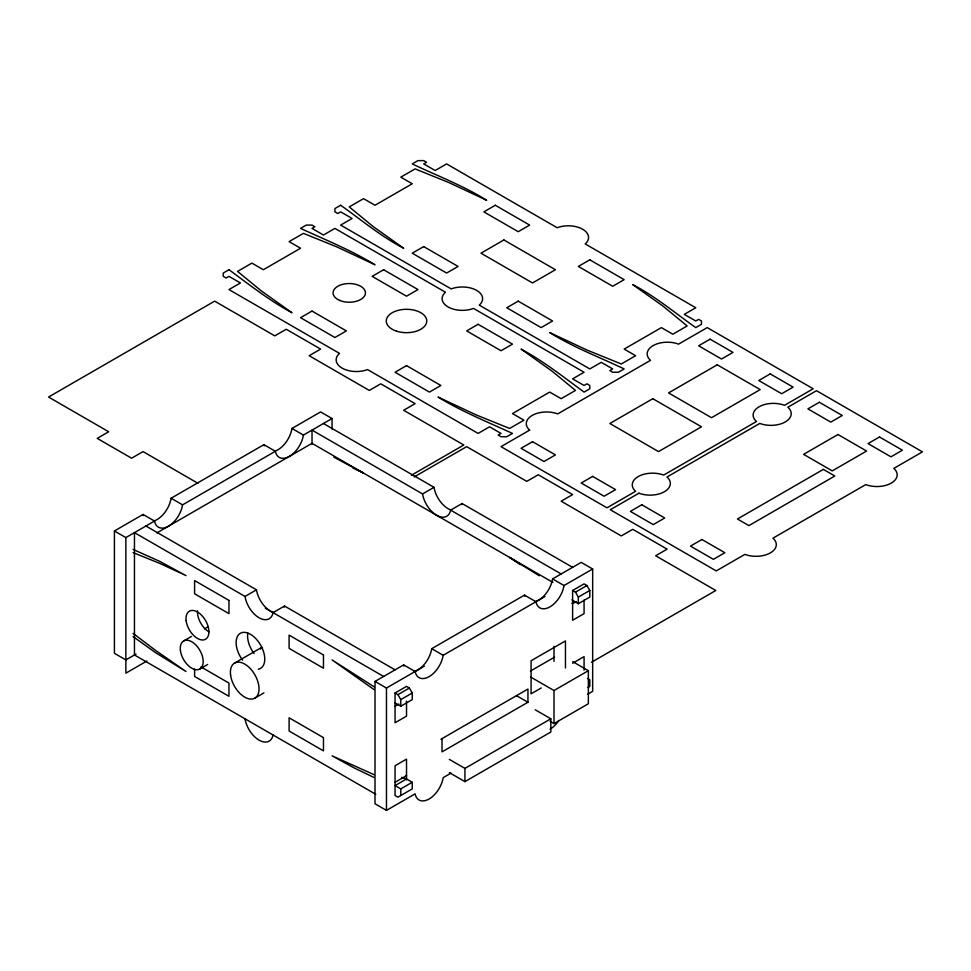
<?xml version="1.0" encoding="UTF-8"?>
<svg xmlns="http://www.w3.org/2000/svg" width="971" height="971" viewBox="0 0 971 971"><rect width="100%" height="100%" fill="white"/><g stroke="black" fill="none" stroke-linecap="round" stroke-linejoin="round"><path stroke-width="1.46" d="M136.049 654.053L125.866 659.928L114.42 653.313L114.42 530.967L143.053 514.436L154.51 521.051A20.245 11.688 -60 0 0 168.541 526.173A20.245 11.688 -60 0 0 182.572 504.847L275.363 451.272A20.245 11.688 -60 0 0 289.394 456.394A20.245 11.688 -60 0 0 303.425 435.069L332.058 418.537L332.058 429.109M153.697 521.051A20.245 11.688 -60 0 0 171.114 498.232L263.906 444.657L275.363 451.272M274.55 451.272A20.245 11.688 -60 0 0 291.968 428.454L320.612 411.922L332.058 418.537M114.42 530.967L125.866 537.582L154.51 521.051M156.889 532.897L312.019 443.334L552.839 582.382M411.486 475.195L463.798 444.997L403.657 410.272L415.115 403.657L380.741 383.812L369.296 390.427L309.154 355.714L320.612 349.099L286.239 329.254L274.781 335.869L214.652 301.144L48.55 397.042L108.691 431.767L97.234 438.382L131.595 458.215L143.053 451.6L197.963 483.303M414.168 476.943L466.663 446.648L526.792 481.361L538.25 474.758L572.611 494.591L561.165 501.206L621.294 535.931L632.752 529.316L667.126 549.149L655.668 555.764L715.809 590.489L591.497 662.258M375.801 794.314L134.459 654.976L134.459 532.618L245.008 596.437L256.465 589.822A20.245 11.688 60 0 0 273.883 612.64M312.019 444.16L312.019 430.104L422.555 493.936L434.013 487.321A20.245 11.688 60 0 0 451.43 510.127M146.888 661.02L125.866 673.158L125.866 537.582M183.64 640.945L191.445 636.43M204.468 628.917L208.364 626.659M395.063 669.844L284.515 606.025L273.069 612.64A20.245 11.688 60 0 1 259.039 617.762A20.245 11.688 60 0 1 245.008 596.437M422.555 493.936A20.245 11.688 60 0 0 436.586 515.261A20.245 11.688 60 0 0 450.617 510.127L462.075 503.524L572.611 567.343M199.832 668.995L207.648 664.492M234.594 663.059L261.927 647.281M254.839 698.137L263.954 692.869M451.005 773.122L443.164 777.65A20.245 11.688 -60 0 1 429.146 798.975A20.245 11.688 -60 0 1 415.115 793.853L386.47 810.384L375.012 803.77L375.012 681.424L403.657 664.892L415.115 671.507A20.245 11.688 -60 0 0 429.133 676.629A20.245 11.688 -60 0 0 443.164 655.304L544.949 596.546M414.289 671.507A20.245 11.688 -60 0 0 431.719 648.689L524.51 595.114L535.968 601.729A20.245 11.688 -60 0 0 549.999 606.851A20.245 11.688 -60 0 0 564.03 585.525L592.662 568.994L592.662 691.34L587.576 694.289M535.155 601.729A20.245 11.688 -60 0 0 552.572 578.91L581.204 562.379L592.662 568.994M375.012 681.424L386.47 688.038L424.376 666.155M406.521 701.111L406.521 716.149L395.063 722.752L395.063 692.991L406.521 686.388L409.386 688.038L412.25 692.991L412.25 699.606L400.792 706.22L395.063 702.919M584.069 600.102L584.069 613.636L572.611 620.251L572.611 590.489L584.069 583.874L586.933 585.525L589.798 590.489L589.798 597.104L578.34 603.719L571.931 599.835M395.063 692.991L397.928 694.653L409.386 688.038M572.611 590.489L575.475 592.14L586.933 585.525M400.792 706.22L400.792 699.606L412.25 692.991M578.34 603.719L578.34 597.104L589.798 590.489M395.063 706.22L398.887 704.024M576.434 601.51L572.611 603.719L571.931 603.149M530.457 671.046L554.635 657.088M440.955 739.247L527.945 689.034L527.945 702.251L442.023 751.857L442.023 738.628M572.611 663.242L584.069 656.627L584.069 670.148M541.272 687.941L531.088 693.828L531.088 660.753L565.462 640.921L565.462 667.975M395.063 782.274L406.521 775.671L405.829 775.441M530.567 676.993L554.004 690.515L588.365 670.682L588.365 703.744L554.004 723.589L550.096 721.332M412.25 782.274L406.521 778.973L395.063 785.588L400.792 788.889L412.25 782.274L412.25 788.889L397.928 797.155L395.063 795.504L395.063 765.743L406.521 759.128L406.521 779.919M587.892 687.492L589.798 686.388L589.798 679.773L587.504 678.45M449.318 759.371L464.939 768.389L550.848 718.795L550.848 732.013L464.939 781.619L449.318 772.6M406.521 778.973L401.63 777.322M133.076 552.596L159.705 563.362L186.007 575.609L159.705 561.347L133.076 549.416M374.126 774.688L332.058 755.826L354.209 767.964L374.126 777.528M352.813 467.937L363.567 473.095L333.878 457.171M323.464 423.502L434.013 487.321M450.617 510.127L561.165 573.958M291.968 428.454L303.425 435.069M552.572 578.91L564.03 585.525M572.744 661.664L588.365 670.682M516.487 695.649L527.945 702.251M171.114 498.232L182.572 504.847M431.719 648.689L443.164 655.304M535.227 709.777L550.848 718.795M145.917 526.003L256.465 589.822M265.265 608.137L383.606 676.459M200.961 666.907L228.962 683.074L228.962 696.304L194.601 676.459L194.601 669.116M539.293 575.767L509.617 557.415L520.359 564.673M374.126 686.8L332.058 659.928L374.126 689.641M133.076 636.575L155.627 652.694L186.007 671.507L155.627 650.436L133.076 633.383M575.475 592.14L578.34 597.104M397.928 694.653L400.792 699.606M554.004 646.322L554.004 661.36M554.004 690.515L554.004 723.589M464.939 768.389L464.939 781.619M400.792 788.889L400.792 795.504M386.47 688.038L386.47 810.384M260.641 649.126A20.245 11.688 60 0 1 261.369 648.094M264.197 445.823A20.245 11.688 -60 0 1 263.906 444.657M143.344 515.601A20.245 11.688 -60 0 1 143.053 514.436M524.801 596.279A20.245 11.688 -60 0 1 524.51 595.114M403.936 666.057A20.245 11.688 -60 0 1 403.657 664.892M558.908 720.47A20.245 11.688 -60 0 1 549.999 729.209M462.075 503.524A20.245 11.688 60 0 1 461.783 504.689M273.069 734.986A20.245 11.688 60 0 1 259.039 740.12A20.245 11.688 60 0 1 245.008 718.795M284.515 606.025A20.245 11.688 60 0 1 284.236 607.191M208.923 631.818A16.204 9.358 60 0 1 197.514 610.82M242.604 660.146A20.245 11.688 60 0 1 239.643 633.747A20.245 11.688 60 0 1 261.235 646.213A20.245 11.688 60 0 1 258.274 669.201M254.062 653.544A20.245 11.688 60 0 1 247.823 633.08M228.962 269.732L223.233 273.045L223.233 276.347L226.097 277.997L228.962 276.347L240.42 282.962L228.962 289.576L339.51 353.395A20.245 11.688 0 0 0 342.083 368.106A20.245 11.688 0 0 0 367.572 369.599L478.108 433.418L489.566 426.803L501.024 433.418L498.159 435.069L501.024 436.732L506.753 436.732L512.482 433.418C487.454 421.912 461.662 411.522 438.018 397.042L475.96 414.823L509.617 428.454L523.927 420.188L512.482 413.573L549.707 392.09L561.165 398.693L575.475 390.427L551.856 371.007L521.075 349.099C543.59 361.139 563.641 377.136 584.069 392.09L589.798 388.776L589.798 385.475L586.933 383.812L584.069 385.475L572.611 378.86L584.069 372.245L473.532 308.426A20.245 11.688 0 0 1 448.044 306.933A20.245 11.688 0 0 1 445.471 292.222L334.922 228.403L323.464 235.018L312.019 228.403L314.883 226.753L312.019 225.09L306.29 225.09L300.561 228.403C325.576 239.91 351.381 250.3 375.012 264.78L337.071 246.998L303.425 233.356L289.103 241.633L300.561 248.236L263.335 269.732L251.877 263.117L237.555 271.394L261.187 290.815L291.968 312.723C269.453 300.682 249.401 284.685 228.962 269.732M340.651 205.257L334.922 208.559L334.922 211.872L337.787 213.523L340.651 211.872L352.109 218.475L340.651 225.09L451.199 288.921A20.245 11.688 0 0 1 476.676 290.402A20.245 11.688 0 0 1 479.261 305.112L589.798 368.931L601.255 362.329L612.713 368.931L609.849 370.594L612.713 372.245L618.442 372.245L624.159 368.931C599.301 357.097 573.218 347.29 549.707 332.568L587.103 350.094L621.294 363.979L635.617 355.714L624.159 349.099L661.397 327.603L672.842 334.218L687.165 325.953L663.12 306.205L632.752 284.612C655.461 296.386 675.076 313.014 695.758 327.603L701.487 324.302L701.487 320.988L698.622 319.338L695.758 320.988L684.3 314.373L695.758 307.758L585.21 243.939A20.245 11.688 0 0 0 582.636 229.229A20.245 11.688 0 0 0 557.16 227.736L446.611 163.917L435.154 170.532L423.696 163.917L426.56 162.266L423.696 160.616L417.979 160.616L412.25 163.917C437.108 175.751 463.191 185.57 486.702 200.293L449.306 182.754L415.115 168.881L400.792 177.147L412.25 183.762L375.012 205.257L363.567 198.642L349.244 206.908L373.289 226.656L403.657 248.236C380.948 236.475 361.333 219.834 340.651 205.257M312.019 311.072L300.561 317.687L334.922 337.52L346.38 330.905L312.019 311.072M383.606 269.732L372.148 276.347L406.521 296.191L417.979 289.576L383.606 269.732M423.696 246.585L412.25 253.2L446.611 273.045L458.069 266.43L423.696 246.585M495.295 205.257L483.837 211.872L518.211 231.705L529.656 225.09L495.295 205.257M503.888 239.971L480.973 253.2L532.521 282.962L555.436 269.732L503.888 239.971M406.521 365.63L395.063 372.245L429.425 392.09L440.883 385.475L406.521 365.63M478.108 324.302L466.663 330.905L501.024 350.749L512.482 344.135L478.108 324.302M518.211 301.144L506.753 307.758L541.114 327.603L552.572 320.988L518.211 301.144M589.798 259.815L578.34 266.43L612.713 286.263L624.159 279.66L589.798 259.815M529.656 430.117L501.024 446.648L606.984 507.821L635.617 491.29A20.245 11.688 0 0 1 638.19 476.579A20.245 11.688 0 0 1 663.678 475.086L756.47 421.511A20.245 11.688 0 0 1 759.055 406.8A20.245 11.688 0 0 1 784.532 405.308L813.176 388.776L707.216 327.603L678.571 344.135A20.245 11.688 0 0 0 653.095 345.627A20.245 11.688 0 0 0 650.521 360.338L557.718 413.913A20.245 11.688 0 0 0 532.229 415.394A20.245 11.688 0 0 0 529.656 430.117M532.521 441.684L521.075 448.299L543.978 461.528L555.436 454.914L532.521 441.684M710.08 339.182L698.622 345.785L721.526 359.015L732.984 352.4L710.08 339.182M652.803 398.693L609.849 423.502L658.532 451.6L701.487 426.803L652.803 398.693M717.241 364.805L668.558 392.915L711.512 417.712L760.196 389.602L717.241 364.805M592.662 476.409L581.204 483.024L604.12 496.242L615.578 489.639L592.662 476.409M770.209 373.896L758.764 380.511L781.667 393.74L793.125 387.126L770.209 373.896M638.942 493.207L610.298 509.739L716.258 570.912L744.903 554.38A20.245 11.688 0 0 0 770.379 552.887A20.245 11.688 0 0 0 772.952 538.177L865.756 484.602A20.245 11.688 0 0 0 891.232 483.121A20.245 11.688 0 0 0 893.818 468.398L922.45 451.867L816.49 390.694L787.857 407.225A20.245 11.688 0 0 1 785.284 421.936A20.245 11.688 0 0 1 759.795 423.429L666.992 477.004A20.245 11.688 0 0 1 664.419 491.714A20.245 11.688 0 0 1 638.942 493.207M641.807 504.774L630.349 511.389L653.252 524.619L664.71 518.004L641.807 504.774M819.354 402.273L807.896 408.876L830.812 422.106L842.27 415.491L819.354 402.273M837.973 434.51L803.6 454.355L832.244 470.886L866.605 451.042L837.973 434.51M701.936 539.5L690.49 546.115L713.394 559.332L724.852 552.73L701.936 539.5M823.359 469.394L737.45 519L748.908 525.614L834.817 476.008L823.359 469.394M879.495 436.986L868.038 443.601L890.953 456.831L902.399 450.216L879.495 436.986M228.962 600.406L194.601 580.573L194.601 593.791L228.962 613.636L228.962 600.406M323.464 654.964L289.103 635.131L289.103 648.361L323.464 668.194L323.464 654.964M323.464 737.644L289.103 717.8L289.103 731.029L323.464 750.862L323.464 737.644M230.576 675.039A20.245 11.688 60 0 0 253.747 698.647A20.245 11.688 60 0 0 249.826 668.109A20.245 11.688 60 0 0 230.576 675.039M180.424 650.521A16.204 9.358 60 0 0 198.958 669.407A16.204 9.358 60 0 0 195.826 644.975A16.204 9.358 60 0 0 180.424 650.521M186.153 620.76A16.204 9.358 60 0 0 204.687 639.646A16.204 9.358 60 0 0 201.555 615.213A16.204 9.358 60 0 0 186.153 620.76M339.741 300.452A16.204 9.358 0 0 0 365.363 293.849A16.204 9.358 0 0 0 342.642 284.345A16.204 9.358 0 0 0 339.741 300.452M396.399 331.111A20.245 11.688 0 0 0 426.767 320.988A20.245 11.688 0 0 0 396.399 310.866A20.245 11.688 0 0 0 396.399 331.111"/></g></svg>
